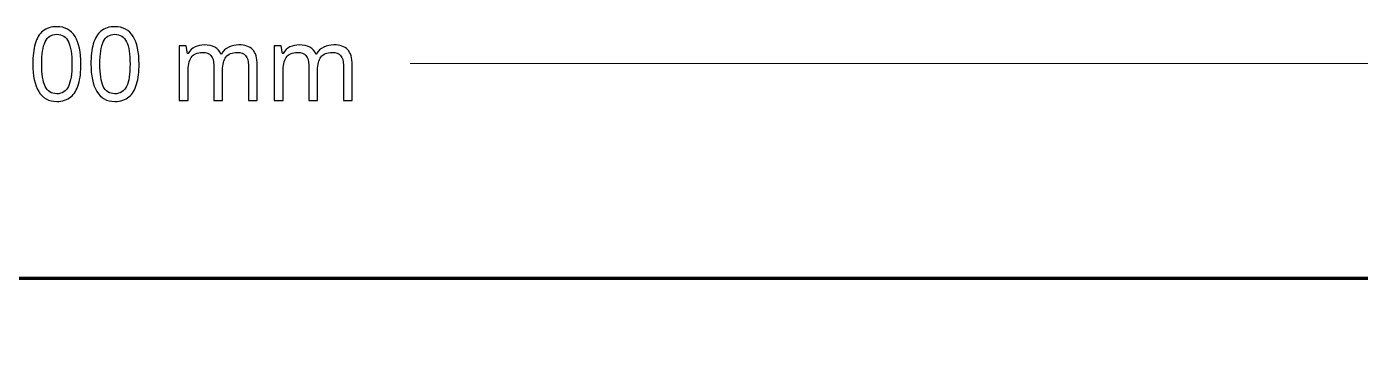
# Model space of a CAD drawing. Header units: inches. Extents: x -6.7 to 20.3, y -5.6 to 12.6.
# Drawn here: x -0.03 to 2.158, y 6.531 to 7.078 of the extents above; entities that cross this region are included whole.
import ezdxf

# ---------------------------------------------------------------- set-up
doc = ezdxf.new("R2010")
doc.units = ezdxf.units.IN
doc.header["$MEASUREMENT"] = 0
doc.layers.add('Layer 1', color=7, linetype='Continuous')

msp = doc.modelspace()

# ---------------------------------------------------------------- linework, layer by layer
at = {"layer": 'Layer 1', "color": 250, "lineweight": 70}
msp.add_lwpolyline([(-5.4427, -0.8147), (5.5809, -0.8147), (5.5809, 6.6656), (-5.4427, 6.6656), (-5.4427, -0.8147)], close=True, dxfattribs=at)
at = {"layer": 'Layer 1', "color": 144}
for points, knots in [([(0.0595, 7.017), (0.0595, 7.0043), (0.0581, 6.9933), (0.0555, 6.9841), (0.0528, 6.975), (0.0486, 6.9679), (0.0428, 6.963), (0.037, 6.9582), (0.0294, 6.9557), (0.0198, 6.9557), (0.0064, 6.9557), (-0.0035, 6.9611), (-0.0099, 6.972), (-0.0163, 6.9828), (-0.0195, 6.9978), (-0.0195, 7.017), (-0.0195, 7.0299), (-0.0182, 7.0409), (-0.0156, 7.05), (-0.013, 7.0592), (-0.0088, 7.0661), (-0.003, 7.071), (0.0028, 7.0758), (0.0104, 7.0782), (0.0198, 7.0782), (0.0332, 7.0782), (0.0431, 7.0729), (0.0497, 7.0621), (0.0562, 7.0514), (0.0595, 7.0364), (0.0595, 7.017)], [0, 0, 0, 0, 0.1, 0.1, 0.1, 0.2, 0.2, 0.2, 0.3, 0.3, 0.3, 0.4, 0.4, 0.4, 0.5, 0.5, 0.5, 0.6, 0.6, 0.6, 0.7, 0.7, 0.7, 0.8, 0.8, 0.8, 0.9, 0.9, 0.9, 1, 1, 1, 1]), ([(0.1548, 7.017), (0.1548, 7.0043), (0.1535, 6.9933), (0.1508, 6.9841), (0.1481, 6.975), (0.1439, 6.9679), (0.1381, 6.963), (0.1324, 6.9582), (0.1247, 6.9557), (0.1151, 6.9557), (0.1017, 6.9557), (0.0918, 6.9611), (0.0854, 6.972), (0.079, 6.9828), (0.0758, 6.9978), (0.0758, 7.017), (0.0758, 7.0299), (0.0771, 7.0409), (0.0797, 7.05), (0.0823, 7.0592), (0.0865, 7.0661), (0.0923, 7.071), (0.0981, 7.0758), (0.1057, 7.0782), (0.1151, 7.0782), (0.1285, 7.0782), (0.1384, 7.0729), (0.145, 7.0621), (0.1515, 7.0514), (0.1548, 7.0364), (0.1548, 7.017)], [0, 0, 0, 0, 0.1, 0.1, 0.1, 0.2, 0.2, 0.2, 0.3, 0.3, 0.3, 0.4, 0.4, 0.4, 0.5, 0.5, 0.5, 0.6, 0.6, 0.6, 0.7, 0.7, 0.7, 0.8, 0.8, 0.8, 0.9, 0.9, 0.9, 1, 1, 1, 1]), ([(-0.0048, 7.017), (-0.0048, 7.0007), (-0.003, 6.9885), (0.0007, 6.9804), (0.0045, 6.9723), (0.0108, 6.9682), (0.0198, 6.9682), (0.0287, 6.9682), (0.0351, 6.9722), (0.0389, 6.9803), (0.0427, 6.9884), (0.0447, 7.0006), (0.0447, 7.017), (0.0447, 7.0333), (0.0427, 7.0454), (0.0389, 7.0535), (0.0351, 7.0617), (0.0287, 7.0657), (0.0198, 7.0657), (0.0108, 7.0657), (0.0045, 7.0617), (0.0007, 7.0535), (-0.003, 7.0454), (-0.0048, 7.0333), (-0.0048, 7.017)], [0, 0, 0, 0, 0.125, 0.125, 0.125, 0.25, 0.25, 0.25, 0.375, 0.375, 0.375, 0.5, 0.5, 0.5, 0.625, 0.625, 0.625, 0.75, 0.75, 0.75, 0.875, 0.875, 0.875, 1, 1, 1, 1]), ([(0.0905, 7.017), (0.0905, 7.0007), (0.0923, 6.9885), (0.0961, 6.9804), (0.0998, 6.9723), (0.1061, 6.9682), (0.1151, 6.9682), (0.124, 6.9682), (0.1304, 6.9722), (0.1342, 6.9803), (0.1381, 6.9884), (0.14, 7.0006), (0.14, 7.017), (0.14, 7.0333), (0.1381, 7.0454), (0.1342, 7.0535), (0.1304, 7.0617), (0.124, 7.0657), (0.1151, 7.0657), (0.1061, 7.0657), (0.0998, 7.0617), (0.0961, 7.0535), (0.0923, 7.0454), (0.0905, 7.0333), (0.0905, 7.017)], [0, 0, 0, 0, 0.125, 0.125, 0.125, 0.25, 0.25, 0.25, 0.375, 0.375, 0.375, 0.5, 0.5, 0.5, 0.625, 0.625, 0.625, 0.75, 0.75, 0.75, 0.875, 0.875, 0.875, 1, 1, 1, 1]), ([(0.3185, 7.0484), (0.3286, 7.0484), (0.3361, 7.0458), (0.3411, 7.0406), (0.3461, 7.0355), (0.3486, 7.0271), (0.3486, 7.0155), (0.3486, 7.0155), (0.3486, 6.9574), (0.3486, 6.9574), (0.3486, 6.9574), (0.3341, 6.9574), (0.3341, 6.9574), (0.3341, 6.9574), (0.3341, 7.0149), (0.3341, 7.0149), (0.3341, 7.029), (0.3281, 7.036), (0.316, 7.036), (0.3073, 7.036), (0.3011, 7.0335), (0.2974, 7.0285), (0.2937, 7.0235), (0.2918, 7.0163), (0.2918, 7.0067), (0.2918, 7.0067), (0.2918, 6.9574), (0.2918, 6.9574), (0.2918, 6.9574), (0.2773, 6.9574), (0.2773, 6.9574), (0.2773, 6.9574), (0.2773, 7.0149), (0.2773, 7.0149), (0.2773, 7.029), (0.2712, 7.036), (0.259, 7.036), (0.25, 7.036), (0.2438, 7.0333), (0.2403, 7.0277), (0.2369, 7.0222), (0.2351, 7.0142), (0.2351, 7.0037), (0.2351, 7.0037), (0.2351, 6.9574), (0.2351, 6.9574), (0.2351, 6.9574), (0.2205, 6.9574), (0.2205, 6.9574), (0.2205, 6.9574), (0.2205, 7.0467), (0.2205, 7.0467), (0.2205, 7.0467), (0.2323, 7.0467), (0.2323, 7.0467), (0.2323, 7.0467), (0.2345, 7.0345), (0.2345, 7.0345), (0.2345, 7.0345), (0.2353, 7.0345), (0.2353, 7.0345), (0.2381, 7.0392), (0.2418, 7.0427), (0.2466, 7.045), (0.2513, 7.0472), (0.2563, 7.0484), (0.2616, 7.0484), (0.2756, 7.0484), (0.2848, 7.0434), (0.289, 7.0334), (0.289, 7.0334), (0.2898, 7.0334), (0.2898, 7.0334), (0.2928, 7.0385), (0.2969, 7.0423), (0.3021, 7.0447), (0.3072, 7.0472), (0.3127, 7.0484), (0.3185, 7.0484)], [0, 0, 0, 0, 0.038462, 0.038462, 0.038462, 0.076923, 0.076923, 0.076923, 0.115385, 0.115385, 0.115385, 0.153846, 0.153846, 0.153846, 0.192308, 0.192308, 0.192308, 0.230769, 0.230769, 0.230769, 0.269231, 0.269231, 0.269231, 0.307692, 0.307692, 0.307692, 0.346154, 0.346154, 0.346154, 0.384615, 0.384615, 0.384615, 0.423077, 0.423077, 0.423077, 0.461538, 0.461538, 0.461538, 0.5, 0.5, 0.5, 0.538462, 0.538462, 0.538462, 0.576923, 0.576923, 0.576923, 0.615385, 0.615385, 0.615385, 0.653846, 0.653846, 0.653846, 0.692308, 0.692308, 0.692308, 0.730769, 0.730769, 0.730769, 0.769231, 0.769231, 0.769231, 0.807692, 0.807692, 0.807692, 0.846154, 0.846154, 0.846154, 0.884615, 0.884615, 0.884615, 0.923077, 0.923077, 0.923077, 0.961538, 0.961538, 0.961538, 1, 1, 1, 1]), ([(0.4743, 7.0484), (0.4844, 7.0484), (0.492, 7.0458), (0.497, 7.0406), (0.502, 7.0355), (0.5045, 7.0271), (0.5045, 7.0155), (0.5045, 7.0155), (0.5045, 6.9574), (0.5045, 6.9574), (0.5045, 6.9574), (0.49, 6.9574), (0.49, 6.9574), (0.49, 6.9574), (0.49, 7.0149), (0.49, 7.0149), (0.49, 7.029), (0.4839, 7.036), (0.4718, 7.036), (0.4631, 7.036), (0.4569, 7.0335), (0.4532, 7.0285), (0.4495, 7.0235), (0.4476, 7.0163), (0.4476, 7.0067), (0.4476, 7.0067), (0.4476, 6.9574), (0.4476, 6.9574), (0.4476, 6.9574), (0.4331, 6.9574), (0.4331, 6.9574), (0.4331, 6.9574), (0.4331, 7.0149), (0.4331, 7.0149), (0.4331, 7.029), (0.427, 7.036), (0.4148, 7.036), (0.4058, 7.036), (0.3996, 7.0333), (0.3961, 7.0277), (0.3927, 7.0222), (0.391, 7.0142), (0.391, 7.0037), (0.391, 7.0037), (0.391, 6.9574), (0.391, 6.9574), (0.391, 6.9574), (0.3763, 6.9574), (0.3763, 6.9574), (0.3763, 6.9574), (0.3763, 7.0467), (0.3763, 7.0467), (0.3763, 7.0467), (0.3881, 7.0467), (0.3881, 7.0467), (0.3881, 7.0467), (0.3903, 7.0345), (0.3903, 7.0345), (0.3903, 7.0345), (0.3911, 7.0345), (0.3911, 7.0345), (0.3939, 7.0392), (0.3977, 7.0427), (0.4024, 7.045), (0.4071, 7.0472), (0.4121, 7.0484), (0.4175, 7.0484), (0.4315, 7.0484), (0.4406, 7.0434), (0.4448, 7.0334), (0.4448, 7.0334), (0.4456, 7.0334), (0.4456, 7.0334), (0.4486, 7.0385), (0.4527, 7.0423), (0.4579, 7.0447), (0.4631, 7.0472), (0.4685, 7.0484), (0.4743, 7.0484)], [0, 0, 0, 0, 0.038462, 0.038462, 0.038462, 0.076923, 0.076923, 0.076923, 0.115385, 0.115385, 0.115385, 0.153846, 0.153846, 0.153846, 0.192308, 0.192308, 0.192308, 0.230769, 0.230769, 0.230769, 0.269231, 0.269231, 0.269231, 0.307692, 0.307692, 0.307692, 0.346154, 0.346154, 0.346154, 0.384615, 0.384615, 0.384615, 0.423077, 0.423077, 0.423077, 0.461538, 0.461538, 0.461538, 0.5, 0.5, 0.5, 0.538462, 0.538462, 0.538462, 0.576923, 0.576923, 0.576923, 0.615385, 0.615385, 0.615385, 0.653846, 0.653846, 0.653846, 0.692308, 0.692308, 0.692308, 0.730769, 0.730769, 0.730769, 0.769231, 0.769231, 0.769231, 0.807692, 0.807692, 0.807692, 0.846154, 0.846154, 0.846154, 0.884615, 0.884615, 0.884615, 0.923077, 0.923077, 0.923077, 0.961538, 0.961538, 0.961538, 1, 1, 1, 1])]:
    msp.add_open_spline(points, degree=3, knots=knots, dxfattribs=at)
at = {"layer": 'Layer 1', "color": 144, "lineweight": 9}
for points in [[(5.5809, 7.0178), (5.5809, 7.0178), (0.5993, 7.0178), (0.5993, 7.0178)], [(5.4825, 6.6656), (5.4825, 6.6656), (-6.6871, 6.6656), (-6.6871, 6.6656)]]:
    msp.add_open_spline(points, degree=3, dxfattribs=at)

doc.saveas('drawing.dxf')
